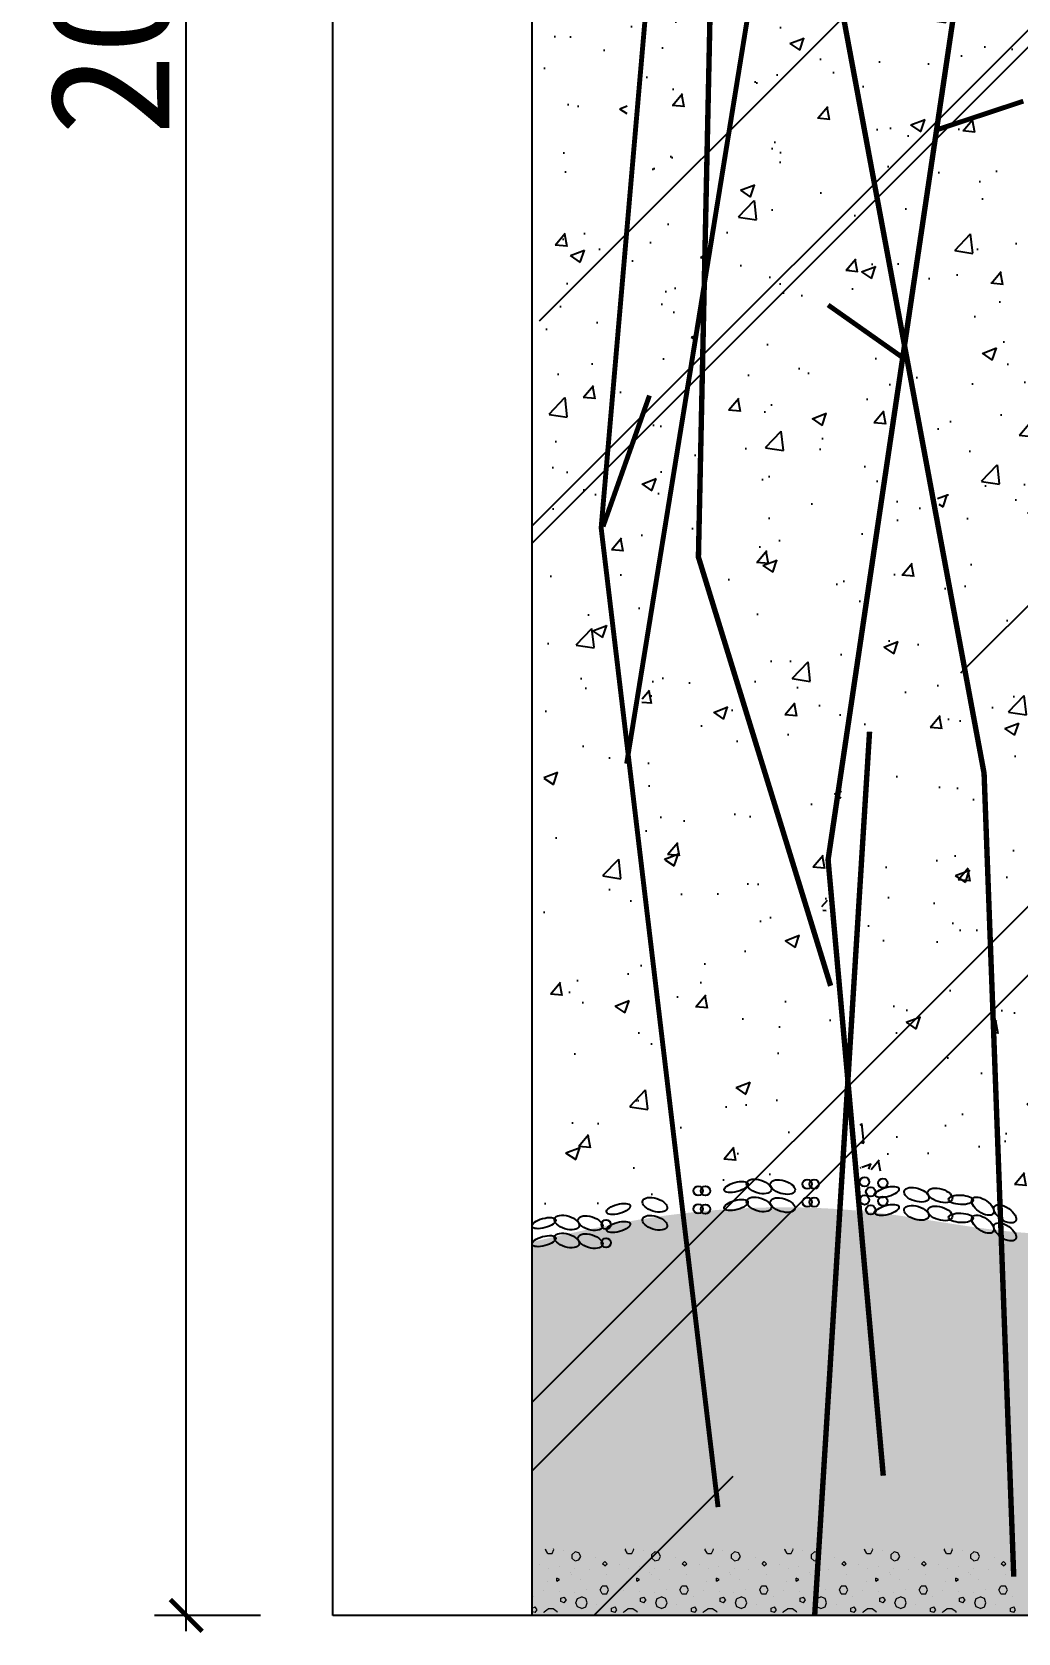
# Model space of a CAD drawing. Header units: millimetres. Extents: x 71641 to 191108, y -23091 to 29972.
# Drawn here: x 84699 to 85318, y -14199 to -13195 of the extents above; entities that cross this region are included whole.
import ezdxf

# ---------------------------------------------------------------- set-up
doc = ezdxf.new("R2010")
doc.units = ezdxf.units.MM
doc.layers.add('8', color=8, linetype='Continuous', lineweight=0)
for name, color, linetype in [('LAYER3-02', 3, 'Continuous'), ('LAYER4-015', 4, 'Continuous'), ('TREE', 86, 'Continuous'), ('填充', 8, 'Continuous')]:
    doc.layers.add(name, color=color, linetype=linetype)
doc.styles.add('30', font='SimSun.ttf', dxfattribs={"height": 75})
doc.dimstyles.new('30', dxfattribs={"dimscale": 0, "dimtxt": 90, "dimasz": 20, "dimexe": 20, "dimexo": 20, "dimgap": 10, "dimtad": 1, "dimdec": 0, "dimzin": 0, "dimdsep": 46, "dimtxsty": '30', "dimblk": 'ARCHTICK', "dimcen": 20, "dimdle": 10, "dimclrd": 8, "dimclre": 8, "dimclrt": 2, "dimadec": 0, "dimazin": 0, "dimtfac": 1, "dimtdec": 0, "dimtmove": 2, "dimatfit": 3, "dimldrblk": 'DOT', "dimfxl": 0, "dimtolj": 2, "dimtzin": 0, "dimlwd": -1, "dimarcsym": 0})
pattern_1 = [(50, (0, -9085.08), (91.092334, -7.96954), [9.525, -104.775]), (355, (0, -9085.08), (-17.62141, 95.52832), [7.62, -83.82]), (100.451, (7.59, -9085.74), (73.47125, 87.55834), [8.095, -89.045]), (46.1842, (0, -9059.68), (135.53952, -21.02116), [14.2875, -157.1625]), (96.6356, (11.3, -9061.43), (118.70212, 123.71278), [12.1425, -133.5675]), (351.184, (0, -9059.68), (118.7023, 123.71256), [11.43, -125.73]), (21, (12.7, -9066.03), (75.80744, -51.13276), [9.525, -104.775]), (326, (12.7, -9066.03), (30.90101, 92.09398), [7.62, -83.82]), (71.4514, (19.02, -9070.29), (106.708245, 40.96143), [8.095, -89.045]), (37.5, (0, -9085.077), (1.544302, 42.27752), [0, -82.804, 0, -85.09, 0, -84.1375]), (7.5, (0, -9085.077), (33.409831, 50.090287), [0, -48.514, 0, -80.899, 0, -32.0675]), (327.5, (-28.32, -9085.077), (67.795298, -2.864372), [0, -31.75, 0, -99.06, 0, -131.445]), (317.5, (-41.02, -9085.077), (74.06459, 12.713246), [0, -41.275, 0, -65.786, 0, -93.345])]

# ---------------------------------------------------------------- blocks, each defined once
blk = doc.blocks.new('_ARCHTICK')
at = {"color": 0, "linetype": 'ByBlock', "const_width": 0.15}
blk.add_lwpolyline([(-0.5, -0.5), (0.5, 0.5)], dxfattribs=at)
blk = doc.blocks.new('*D449')
at = {"color": 8}
blk.add_line((84796.2, -14197.9), (84796.2, -12117.9), dxfattribs=at)
at = {"color": 8, "lineweight": -2}
for p, q in [((84842.7, -12127.9), (84776.2, -12127.9)), ((84842.7, -14187.9), (84776.2, -14187.9))]:
    blk.add_line(p, q, dxfattribs=at)
at = {"layer": 'Defpoints', "color": 0}
for p in [(84796.2, -12127.9), (84862.7, -12127.9), (84862.7, -14187.9)]:
    blk.add_point(p, dxfattribs=at)
at = {"color": 8, "xscale": 20, "yscale": 20, "zscale": 20}
for p, rotation in [((84796.2, -12127.9), 90), ((84796.2, -14187.9), 270)]:
    blk.add_blockref('_ARCHTICK', p, dxfattribs=dict(at, rotation=rotation))
at = {"color": 2, "insert": (84748.7, -13157.9), "char_height": 75, "attachment_point": 5, "rotation": 90, "style": '30'}
blk.add_mtext('\\A2;2060', dxfattribs=at)
blk = doc.blocks.new('_Dot')
at = {"color": 0, "linetype": 'ByBlock', "lineweight": -2}
blk.add_line((-0.5, 0), (-1, 0), dxfattribs=at)
at = {"color": 0, "linetype": 'ByBlock', "const_width": 0.5}
blk.add_lwpolyline([(-0.25, 0, 1), (0.25, 0, 1)], format="xyb", close=True, dxfattribs=at)
blk = doc.blocks.new('DOT')
at = {"color": 0, "linetype": 'ByBlock'}
blk.add_line((-0.5, 0), (-1, 0), dxfattribs=at)
at = {"color": 0, "linetype": 'ByBlock', "const_width": 0.5}
blk.add_lwpolyline([(-0.25, 0, 1), (0.25, 0, 1)], format="xyb", close=True, dxfattribs=at)

msp = doc.modelspace()

# ---------------------------------------------------------------- hatches: boundary and pattern name
h = msp.add_hatch()
h.set_pattern_fill('AR-RROOF', color=155, scale=15, angle=45, style=0)
h.set_pattern_definition([(45, (0, -9085.08), (323.2892, 862.1046), [5715, -762, 1905, -381]), (45, (223.6, -8592.06), (-627.72, 88.9045), [1143, -125.73, 2286, -285.75]), (45, (-94.3, -8721.38), (1220.4168, 1581.4231), [3048, -533.4, 1524, -381])])
h.paths.add_polyline_path([(85013, -12127.9), (85613, -12127.9), (85613, -14187.9), (85013, -14187.9)])
h = msp.add_hatch()
h.set_pattern_fill('AR-CONC', color=193, scale=0.5, style=0)
h.set_pattern_definition(pattern_1)
edge = h.paths.add_edge_path()
edge.add_line((85020.4, -13953.2), (85020.4, -12127.9))
edge.add_line((85020.4, -12127.9), (85613, -12127.9))
edge.add_line((85613, -12127.9), (85597.5, -13960.7))
edge.add_line((85597.5, -13960.7), (85555.9, -13904.1))
edge.add_line((85555.9, -13904.1), (85604.9, -13064.3))
edge.add_line((85604.9, -13064.3), (85582.7, -12949.4))
edge.add_line((85582.7, -12949.4), (85564.1, -12482.7))
edge.add_line((85564.1, -12482.7), (85534.5, -12545.7))
edge.add_line((85534.5, -12545.7), (85515.9, -12882.8))
edge.add_line((85515.9, -12882.8), (85504.8, -12745.7))
edge.add_line((85504.8, -12745.7), (85471.5, -12808.7))
edge.add_line((85471.5, -12808.7), (85501.1, -12986.5))
edge.add_line((85501.1, -12986.5), (85452.9, -13497.7))
edge.add_line((85452.9, -13497.7), (85486.3, -13875.5))
edge.add_line((85486.3, -13875.5), (85415.9, -13908.9))
edge.add_line((85415.9, -13908.9), (85460.3, -13008.7))
edge.add_line((85460.3, -13008.7), (85430.7, -12986.5))
edge.add_line((85430.7, -12986.5), (85415.9, -13349.5))
edge.add_line((85415.9, -13349.5), (85415.9, -13286.5))
edge.add_line((85415.9, -13286.5), (85397.3, -12905))
edge.add_line((85397.3, -12905), (85389.9, -12971.7))
edge.add_line((85389.9, -12971.7), (85378.8, -13934.8))
edge.add_line((85378.8, -13934.8), (85360.2, -13934.8))
edge.add_line((85360.2, -13934.8), (85349.1, -13786.6))
edge.add_line((85349.1, -13786.6), (85330.6, -13838.5))
edge.add_line((85330.6, -13838.5), (85363.9, -13927.4))
edge.add_line((85363.9, -13927.4), (85297.2, -13927.4))
edge.add_line((85297.2, -13927.4), (85308.3, -13649.6))
edge.add_line((85308.3, -13649.6), (85249, -13416.2))
edge.add_line((85249, -13416.2), (85267.6, -13253.2))
edge.add_line((85267.6, -13253.2), (85345.4, -13242.1))
edge.add_line((85345.4, -13242.1), (85319.5, -13212.5))
edge.add_line((85319.5, -13212.5), (85278.7, -13231))
edge.add_line((85278.7, -13231), (85308.3, -12968))
edge.add_line((85308.3, -12968), (85375.1, -12801.3))
edge.add_line((85375.1, -12801.3), (85445.5, -12553.1))
edge.add_line((85445.5, -12553.1), (85456.6, -12464.2))
edge.add_line((85456.6, -12464.2), (85449.2, -12423.4))
edge.add_line((85449.2, -12423.4), (85404.7, -12442))
edge.add_line((85404.7, -12442), (85375.1, -12397.5))
edge.add_line((85375.1, -12397.5), (85378.8, -12316))
edge.add_line((85378.8, -12316), (85330.6, -12327.1))
edge.add_line((85330.6, -12327.1), (85338, -12445.7))
edge.add_line((85338, -12445.7), (85412.1, -12542))
edge.add_line((85412.1, -12542), (85323.2, -12897.6))
edge.add_line((85323.2, -12897.6), (85297.2, -12912.4))
edge.add_line((85297.2, -12912.4), (85304.6, -12549.4))
edge.add_line((85304.6, -12549.4), (85245.3, -12419.7))
edge.add_line((85245.3, -12419.7), (85289.8, -12260.4))
edge.add_line((85289.8, -12260.4), (85267.6, -12160.4))
edge.add_line((85267.6, -12160.4), (85230.5, -12219.7))
edge.add_line((85230.5, -12219.7), (85234.2, -12353.1))
edge.add_line((85234.2, -12353.1), (85182.3, -12475.3))
edge.add_line((85182.3, -12475.3), (85282.4, -12608.7))
edge.add_line((85282.4, -12608.7), (85286.1, -12823.5))
edge.add_line((85286.1, -12823.5), (85204.5, -12790.2))
edge.add_line((85204.5, -12790.2), (85204.5, -12697.6))
edge.add_line((85204.5, -12697.6), (85204.5, -12649.4))
edge.add_line((85204.5, -12649.4), (85171.2, -12690.1))
edge.add_line((85171.2, -12690.1), (85174.9, -12775.3))
edge.add_line((85174.9, -12775.3), (85171.2, -12701.3))
edge.add_line((85171.2, -12701.3), (85167.5, -12586.4))
edge.add_line((85167.5, -12586.4), (85163.8, -12460.5))
edge.add_line((85163.8, -12460.5), (85148.9, -12460.5))
edge.add_line((85148.9, -12460.5), (85115.6, -12512.3))
edge.add_line((85115.6, -12512.3), (85115.6, -12571.6))
edge.add_line((85115.6, -12571.6), (85100.7, -12527.2))
edge.add_line((85100.7, -12527.2), (85085.9, -12486.4))
edge.add_line((85085.9, -12486.4), (85085.9, -12442))
edge.add_line((85085.9, -12442), (85052.5, -12438.3))
edge.add_line((85052.5, -12438.3), (85067.4, -12571.6))
edge.add_line((85067.4, -12571.6), (85134.1, -12660.5))
edge.add_line((85134.1, -12660.5), (85111.8, -12708.7))
edge.add_line((85111.8, -12708.7), (85089.6, -12738.3))
edge.add_line((85089.6, -12738.3), (85104.4, -12779.1))
edge.add_line((85104.4, -12779.1), (85104.4, -12819.8))
edge.add_line((85104.4, -12819.8), (85063.7, -12771.6))
edge.add_line((85063.7, -12771.6), (85048.8, -12771.6))
edge.add_line((85048.8, -12771.6), (85067.4, -12834.6))
edge.add_line((85067.4, -12834.6), (85093.3, -12949.4))
edge.add_line((85093.3, -12949.4), (85056.2, -13475.5))
edge.add_line((85056.2, -13475.5), (85097, -13923.7))
edge.add_line((85097, -13923.7), (85029.1, -13948.7))
h = msp.add_hatch()
h.set_pattern_fill('AR-CONC', color=193, scale=0.5, style=0)
h.set_pattern_definition(pattern_1)
h.paths.add_polyline_path([(85248.1, -13369.1), (85176.7, -13022.4), (85186.9, -12939.5), (85229, -12931.9), (85241.8, -12929.3), (85235.4, -12922.9), (85193.3, -12937), (85216.3, -12787.6), (85287.7, -12887.1), (85286.4, -13092.6)])
h = msp.add_hatch()
h.set_pattern_fill('AR-CONC', color=193, scale=0.5, style=0)
h.set_pattern_definition(pattern_1)
edge = h.paths.add_edge_path()
edge.add_line((85129.9, -13286), (85134, -13022.7))
edge.add_line((85134, -13022.7), (85113.7, -12927.5))
edge.add_line((85113.7, -12927.5), (85118.8, -12837.4))
edge.add_line((85118.8, -12837.4), (85149.2, -12798.9))
edge.add_line((85149.2, -12798.9), (85157.3, -12950.8))
edge.add_line((85157.3, -12950.8), (85171.5, -13015.6))
edge.add_line((85171.5, -13015.6), (85130.1, -13272.8))
h = msp.add_hatch()
h.set_pattern_fill('AR-CONC', color=193, scale=0.5, style=0)
h.set_pattern_definition(pattern_1)
h.paths.add_polyline_path([(85056.3, -13447.4), (85108.2, -12980.6), (85123, -13012.1), (85119.3, -13357.2), (85074.8, -13616.5), (85054.4, -13501.7), (85085.9, -13416.5), (85066.7, -13447.9)])
h = msp.add_hatch()
h.set_pattern_fill('AR-CONC', color=193, scale=0.5, style=0)
h.set_pattern_definition(pattern_1)
h.paths.add_polyline_path([(85196.9, -13750.3), (85124.5, -13531.3), (85127.5, -13350.7), (85178, -13036.7), (85241.5, -13386.3), (85234.6, -13386.3), (85198.9, -13359.6), (85195.9, -13369.5), (85241.5, -13402.2)])
h = msp.add_hatch()
h.set_pattern_fill('AR-CONC', color=193, scale=0.5, style=0)
h.set_pattern_definition(pattern_1)
edge = h.paths.add_edge_path()
edge.add_line((85219.7, -13907.1), (85217.7, -13852.6))
edge.add_line((85217.7, -13852.6), (85227.6, -13633.7))
edge.add_line((85227.6, -13633.7), (85214.7, -13631.7))
edge.add_line((85214.7, -13631.7), (85250.4, -13417.8))
edge.add_line((85250.4, -13417.8), (85294, -13665.4))
edge.add_line((85294, -13665.4), (85299, -13919.9))
edge.add_line((85299, -13919.9), (85217.7, -13907.1))
h = msp.add_hatch()
h.set_pattern_fill('AR-CONC', color=191, scale=0.5, style=0)
h.set_pattern_definition(pattern_1)
h.paths.add_polyline_path([(85090.1, -13747.1), (85075.8, -13648.3), (85115.9, -13425.6), (85117.3, -13433.2), (85113.5, -13522.5), (85142.2, -13614.7), (85154.1, -13674.4), (85159.9, -13680.6), (85125.5, -13687.3), (85169.9, -13698.9), (85175.2, -13739), (85146, -13727.5), (85119.7, -13730.9), (85094.9, -13745.7)])
h = msp.add_hatch()
h.set_pattern_fill('AR-CONC', color=193, scale=0.5, style=0)
h.set_pattern_definition(pattern_1)
edge = h.paths.add_edge_path()
edge.add_line((85107.4, -13912.2), (85095, -13716))
edge.add_line((85095, -13716), (85144.8, -13663.1))
edge.add_line((85144.8, -13663.1), (85204.1, -13825))
edge.add_line((85204.1, -13825), (85188.5, -13906))
edge.add_line((85188.5, -13906), (85108, -13932))
h = msp.add_hatch()
h.set_pattern_fill('AR-SAND', color=124, scale=0.3, angle=45, style=0)
h.set_pattern_definition([(82.5, (0, -9085.077), (-10.7214405, 10.0426047), [0, -11.5824, 0, -12.954, 0, -12.3825]), (52.5, (0, -9085.077), (-5.670328, 24.7419855), [0, -6.2484, 0, -10.4394, 0, -4.0005]), (12.5, (-6.627, -9091.704), (16.7489948, 16.8099694), [0, -3.81, 0, -13.716, 0, -17.907]), (2.5, (-6.627, -9091.704), (11.4684333, 20.9265234), [0, -1.905, 0, -8.9916, 0, -10.287])])
edge = h.paths.add_edge_path()
edge.add_line((85013, -14187.9), (85130.2, -14187.9))
edge.add_line((85130.2, -14187.9), (85102.9, -13936.4))
edge.add_spline(control_points=[(85102.9, -13936.4), (85098.4, -13936.9), (85068.2, -13941.2), (85038.3, -13947.9), (85013, -13953.7)], knot_values=[9.350853, 9.350853, 9.350853, 9.350853, 23.114277, 101.028801, 101.028801, 101.028801, 101.028801], degree=3, periodic=0)
edge.add_line((85013, -13953.7), (85013, -14187.9))
edge = h.paths.add_edge_path()
edge.add_line((85130.2, -14187.9), (85190.2, -14187.9))
edge.add_line((85190.2, -14187.9), (85206, -13933.2))
edge.add_spline(control_points=[(85206, -13933.2), (85171.4, -13930.8), (85137, -13932), (85102.9, -13936.4)], knot_values=[101.028801, 101.028801, 101.028801, 101.028801, 204.150581, 204.150581, 204.150581, 204.150581], degree=3, periodic=0)
edge.add_line((85102.9, -13936.4), (85130.2, -14187.9))
edge = h.paths.add_edge_path()
edge.add_spline(control_points=[(85207.6, -13933.3), (85207.1, -13933.3), (85206.6, -13933.2), (85206, -13933.2)], knot_values=[204.150581, 204.150581, 204.150581, 204.150581, 205.731062, 205.731062, 205.731062, 205.731062], degree=3, periodic=0)
edge.add_line((85206, -13933.2), (85190.2, -14187.9))
edge.add_line((85190.2, -14187.9), (85218.1, -14187.9))
edge.add_line((85218.1, -14187.9), (85207.6, -13933.3))
edge = h.paths.add_edge_path()
edge.add_line((85218.1, -14187.9), (85334.4, -14187.9))
edge.add_line((85334.4, -14187.9), (85317.1, -13947.6))
edge.add_spline(control_points=[(85317.1, -13947.6), (85288.5, -13945.2), (85251.9, -13937.4), (85215.3, -13933.9), (85207.6, -13933.3)], knot_values=[205.731062, 205.731062, 205.731062, 205.731062, 291.581507, 314.637827, 314.637827, 314.637827, 314.637827], degree=3, periodic=0)
edge.add_line((85207.6, -13933.3), (85218.1, -14187.9))
edge = h.paths.add_edge_path()
edge.add_spline(control_points=[(85409.2, -13935), (85405.1, -13936.8), (85374.7, -13948.9), (85343.9, -13949.9), (85317.1, -13947.6)], knot_values=[314.637827, 314.637827, 314.637827, 314.637827, 327.386613, 407.509402, 407.509402, 407.509402, 407.509402], degree=3, periodic=0)
edge.add_line((85317.1, -13947.6), (85334.4, -14187.9))
edge.add_line((85334.4, -14187.9), (85400.1, -14187.9))
edge.add_line((85400.1, -14187.9), (85409.2, -13935))
edge = h.paths.add_edge_path()
edge.add_spline(control_points=[(85412.6, -13933.5), (85411.5, -13934), (85410.3, -13934.5), (85409.2, -13935)], knot_values=[407.509402, 407.509402, 407.509402, 407.509402, 410.917254, 410.917254, 410.917254, 410.917254], degree=3, periodic=0)
edge.add_line((85409.2, -13935), (85400.1, -14187.9))
edge.add_line((85400.1, -14187.9), (85421, -14187.9))
edge.add_line((85421, -14187.9), (85412.6, -13933.5))
edge = h.paths.add_edge_path()
edge.add_line((85421, -14187.9), (85547.6, -14187.9))
edge.add_line((85547.6, -14187.9), (85515.9, -13894.7))
edge.add_spline(control_points=[(85515.9, -13894.7), (85514, -13894.4), (85482.8, -13891.4), (85447.1, -13917.8), (85412.6, -13933.5)], knot_values=[410.917254, 410.917254, 410.917254, 410.917254, 417.670403, 523.928651, 523.928651, 523.928651, 523.928651], degree=3, periodic=0)
edge.add_line((85412.6, -13933.5), (85421, -14187.9))
edge = h.paths.add_edge_path()
edge.add_spline(control_points=[(85575.6, -13937.2), (85557, -13914.8), (85537.4, -13897.9), (85515.9, -13894.7)], knot_values=[523.928651, 523.928651, 523.928651, 523.928651, 602.721017, 602.721017, 602.721017, 602.721017], degree=3, periodic=0)
edge.add_line((85515.9, -13894.7), (85547.6, -14187.9))
edge.add_line((85547.6, -14187.9), (85563.9, -14187.9))
edge.add_line((85563.9, -14187.9), (85575.6, -13937.2))
edge = h.paths.add_edge_path()
edge.add_line((85563.9, -14187.9), (85613, -14187.9))
edge.add_line((85613, -14187.9), (85613, -13987.9))
edge.add_spline(control_points=[(85613, -13987.9), (85600.7, -13970.1), (85588.3, -13952.4), (85575.6, -13937.2)], knot_values=[602.721017, 602.721017, 602.721017, 602.721017, 656.240786, 656.240786, 656.240786, 656.240786], degree=3, periodic=0)
edge.add_line((85575.6, -13937.2), (85563.9, -14187.9))

# ---------------------------------------------------------------- linework, layer by layer
for p, q in [((84888, -14187.9), (84888, -11387.9)), ((85013, -14187.9), (85013, -12127.9)), ((85738, -14187.9), (84888, -14187.9))]:
    msp.add_line(p, q)
msp.add_lwpolyline([(85013, -12127.9), (85613, -12127.9), (85613, -14187.9), (85013, -14187.9)], close=True)
at = {"layer": '8'}
for p, q in [((85021.4, -14146.7), (85021.7, -14146.2)), ((85022.9, -14149.1), (85021.4, -14146.7)), ((85025.5, -14149.1), (85026.7, -14146.7)), ((85026.7, -14146.7), (85026.4, -14146.2)), ((85071.4, -14146.7), (85071.7, -14146.2)), ((85072.9, -14149.1), (85071.4, -14146.7)), ((85075.5, -14149.1), (85076.7, -14146.7)), ((85076.7, -14146.7), (85076.4, -14146.2)), ((85121.4, -14146.7), (85121.7, -14146.2)), ((85122.9, -14149.1), (85121.4, -14146.7)), ((85125.5, -14149.1), (85126.7, -14146.7)), ((85126.7, -14146.7), (85126.4, -14146.2)), ((85171.4, -14146.7), (85171.7, -14146.2)), ((85172.9, -14149.1), (85171.4, -14146.7)), ((85175.5, -14149.1), (85176.7, -14146.7)), ((85176.7, -14146.7), (85176.4, -14146.2)), ((85221.4, -14146.7), (85221.7, -14146.2)), ((85222.9, -14149.1), (85221.4, -14146.7)), ((85225.5, -14149.1), (85226.7, -14146.7)), ((85226.7, -14146.7), (85226.4, -14146.2)), ((85271.4, -14146.7), (85271.7, -14146.2)), ((85272.9, -14149.1), (85271.4, -14146.7)), ((85275.5, -14149.1), (85276.7, -14146.7)), ((85276.7, -14146.7), (85276.4, -14146.2)), ((85017.9, -14155.7), (85017.9, -14155.7)), ((85022.9, -14149.1), (85025.5, -14149.1)), ((85032.6, -14147.4), (85032.6, -14147.4)), ((85039.9, -14153.8), (85038, -14152.1)), ((85038.1, -14149.8), (85040, -14148.1)), ((85038.1, -14152.2), (85038.1, -14149.8)), ((85042.4, -14148.6), (85040, -14148.1)), ((85040, -14153.8), (85042.4, -14153.1)), ((85043.6, -14151), (85042.4, -14148.6)), ((85042.4, -14153.1), (85043.6, -14151)), ((85052.9, -14151.4), (85052.9, -14151.4)), ((85057.2, -14155.5), (85058.6, -14154.1)), ((85058.6, -14156.9), (85057.2, -14155.5)), ((85060, -14155.5), (85058.6, -14154.1)), ((85058.6, -14156.9), (85060, -14155.5)), ((85067.9, -14155.7), (85067.9, -14155.7)), ((85072.9, -14149.1), (85075.5, -14149.1)), ((85082.6, -14147.4), (85082.6, -14147.4)), ((85089.9, -14153.8), (85088, -14152.1)), ((85088.1, -14149.8), (85090, -14148.1)), ((85088.1, -14152.2), (85088.1, -14149.8)), ((85092.4, -14148.6), (85090, -14148.1)), ((85090, -14153.8), (85092.4, -14153.1)), ((85093.6, -14151), (85092.4, -14148.6)), ((85092.4, -14153.1), (85093.6, -14151)), ((85102.9, -14151.4), (85102.9, -14151.4)), ((85107.2, -14155.5), (85108.6, -14154.1)), ((85108.6, -14156.9), (85107.2, -14155.5)), ((85110, -14155.5), (85108.6, -14154.1)), ((85108.6, -14156.9), (85110, -14155.5)), ((85117.9, -14155.7), (85117.9, -14155.7)), ((85122.9, -14149.1), (85125.5, -14149.1)), ((85132.6, -14147.4), (85132.6, -14147.4)), ((85139.9, -14153.8), (85138, -14152.1)), ((85138.1, -14149.8), (85140, -14148.1)), ((85138.1, -14152.2), (85138.1, -14149.8)), ((85142.4, -14148.6), (85140, -14148.1)), ((85140, -14153.8), (85142.4, -14153.1)), ((85143.6, -14151), (85142.4, -14148.6)), ((85142.4, -14153.1), (85143.6, -14151)), ((85152.9, -14151.4), (85152.9, -14151.4)), ((85157.2, -14155.5), (85158.6, -14154.1)), ((85158.6, -14156.9), (85157.2, -14155.5)), ((85160, -14155.5), (85158.6, -14154.1)), ((85158.6, -14156.9), (85160, -14155.5)), ((85167.9, -14155.7), (85167.9, -14155.7)), ((85172.9, -14149.1), (85175.5, -14149.1)), ((85182.6, -14147.4), (85182.6, -14147.4)), ((85189.9, -14153.8), (85188, -14152.1)), ((85188.1, -14149.8), (85190, -14148.1)), ((85188.1, -14152.2), (85188.1, -14149.8)), ((85192.4, -14148.6), (85190, -14148.1)), ((85190, -14153.8), (85192.4, -14153.1)), ((85193.6, -14151), (85192.4, -14148.6)), ((85192.4, -14153.1), (85193.6, -14151)), ((85202.9, -14151.4), (85202.9, -14151.4)), ((85207.2, -14155.5), (85208.6, -14154.1)), ((85208.6, -14156.9), (85207.2, -14155.5)), ((85210, -14155.5), (85208.6, -14154.1)), ((85208.6, -14156.9), (85210, -14155.5)), ((85217.9, -14155.7), (85217.9, -14155.7)), ((85222.9, -14149.1), (85225.5, -14149.1)), ((85232.6, -14147.4), (85232.6, -14147.4)), ((85239.9, -14153.8), (85238, -14152.1)), ((85238.1, -14149.8), (85240, -14148.1)), ((85238.1, -14152.2), (85238.1, -14149.8)), ((85242.4, -14148.6), (85240, -14148.1)), ((85240, -14153.8), (85242.4, -14153.1)), ((85243.6, -14151), (85242.4, -14148.6)), ((85242.4, -14153.1), (85243.6, -14151)), ((85252.9, -14151.4), (85252.9, -14151.4)), ((85257.2, -14155.5), (85258.6, -14154.1)), ((85258.6, -14156.9), (85257.2, -14155.5)), ((85260, -14155.5), (85258.6, -14154.1)), ((85258.6, -14156.9), (85260, -14155.5)), ((85267.9, -14155.7), (85267.9, -14155.7)), ((85272.9, -14149.1), (85275.5, -14149.1)), ((85282.6, -14147.4), (85282.6, -14147.4)), ((85289.9, -14153.8), (85288, -14152.1)), ((85288.1, -14149.8), (85290, -14148.1)), ((85288.1, -14152.2), (85288.1, -14149.8)), ((85292.4, -14148.6), (85290, -14148.1)), ((85290, -14153.8), (85292.4, -14153.1)), ((85293.6, -14151), (85292.4, -14148.6)), ((85292.4, -14153.1), (85293.6, -14151)), ((85302.9, -14151.4), (85302.9, -14151.4)), ((85307.2, -14155.5), (85308.6, -14154.1)), ((85308.6, -14156.9), (85307.2, -14155.5)), ((85310, -14155.5), (85308.6, -14154.1)), ((85308.6, -14156.9), (85310, -14155.5)), ((85022.4, -14166.4), (85022.4, -14166.4)), ((85023.6, -14158.2), (85023.6, -14158.2)), ((85030.3, -14165.5), (85028.6, -14164.5)), ((85028.6, -14166.4), (85028.6, -14164.5)), ((85028.6, -14166.4), (85030.3, -14165.5)), ((85030.1, -14157.4), (85030.1, -14157.4)), ((85036.9, -14161.2), (85036.9, -14161.2)), ((85037.6, -14162.4), (85037.6, -14162.4)), ((85039.9, -14158.7), (85039.9, -14158.7)), ((85043.1, -14165.2), (85043.1, -14165.2)), ((85048.9, -14159.4), (85048.9, -14159.4)), ((85059.9, -14162.2), (85059.9, -14162.2)), ((85072.4, -14166.4), (85072.4, -14166.4)), ((85073.6, -14158.2), (85073.6, -14158.2)), ((85080.3, -14165.5), (85078.6, -14164.5)), ((85078.6, -14166.4), (85078.6, -14164.5)), ((85078.6, -14166.4), (85080.3, -14165.5)), ((85080.1, -14157.4), (85080.1, -14157.4)), ((85086.9, -14161.2), (85086.9, -14161.2)), ((85087.6, -14162.4), (85087.6, -14162.4)), ((85089.9, -14158.7), (85089.9, -14158.7)), ((85093.1, -14165.2), (85093.1, -14165.2)), ((85098.9, -14159.4), (85098.9, -14159.4)), ((85109.9, -14162.2), (85109.9, -14162.2)), ((85122.4, -14166.4), (85122.4, -14166.4)), ((85123.6, -14158.2), (85123.6, -14158.2)), ((85130.3, -14165.5), (85128.6, -14164.5)), ((85128.6, -14166.4), (85128.6, -14164.5)), ((85128.6, -14166.4), (85130.3, -14165.5)), ((85130.1, -14157.4), (85130.1, -14157.4)), ((85136.9, -14161.2), (85136.9, -14161.2)), ((85137.6, -14162.4), (85137.6, -14162.4)), ((85139.9, -14158.7), (85139.9, -14158.7)), ((85143.1, -14165.2), (85143.1, -14165.2)), ((85148.9, -14159.4), (85148.9, -14159.4)), ((85159.9, -14162.2), (85159.9, -14162.2)), ((85172.4, -14166.4), (85172.4, -14166.4)), ((85173.6, -14158.2), (85173.6, -14158.2)), ((85180.3, -14165.5), (85178.6, -14164.5)), ((85178.6, -14166.4), (85178.6, -14164.5)), ((85178.6, -14166.4), (85180.3, -14165.5)), ((85180.1, -14157.4), (85180.1, -14157.4)), ((85186.9, -14161.2), (85186.9, -14161.2)), ((85187.6, -14162.4), (85187.6, -14162.4)), ((85189.9, -14158.7), (85189.9, -14158.7)), ((85193.1, -14165.2), (85193.1, -14165.2)), ((85198.9, -14159.4), (85198.9, -14159.4)), ((85209.9, -14162.2), (85209.9, -14162.2)), ((85222.4, -14166.4), (85222.4, -14166.4)), ((85223.6, -14158.2), (85223.6, -14158.2)), ((85230.3, -14165.5), (85228.6, -14164.5)), ((85228.6, -14166.4), (85228.6, -14164.5)), ((85228.6, -14166.4), (85230.3, -14165.5)), ((85230.1, -14157.4), (85230.1, -14157.4)), ((85236.9, -14161.2), (85236.9, -14161.2)), ((85237.6, -14162.4), (85237.6, -14162.4)), ((85239.9, -14158.7), (85239.9, -14158.7)), ((85243.1, -14165.2), (85243.1, -14165.2)), ((85248.9, -14159.4), (85248.9, -14159.4)), ((85259.9, -14162.2), (85259.9, -14162.2)), ((85272.4, -14166.4), (85272.4, -14166.4)), ((85273.6, -14158.2), (85273.6, -14158.2)), ((85280.3, -14165.5), (85278.6, -14164.5)), ((85278.6, -14166.4), (85278.6, -14164.5)), ((85278.6, -14166.4), (85280.3, -14165.5)), ((85280.1, -14157.4), (85280.1, -14157.4)), ((85286.9, -14161.2), (85286.9, -14161.2)), ((85287.6, -14162.4), (85287.6, -14162.4)), ((85289.9, -14158.7), (85289.9, -14158.7)), ((85293.1, -14165.2), (85293.1, -14165.2)), ((85298.9, -14159.4), (85298.9, -14159.4)), ((85309.9, -14162.2), (85309.9, -14162.2)), ((85014.1, -14175.9), (85014.1, -14175.9)), ((85020.4, -14172.4), (85020.4, -14172.4)), ((85030.4, -14172.7), (85030.4, -14172.7)), ((85031, -14177.2), (85033.1, -14176.4)), ((85034.5, -14178.1), (85033.1, -14176.4)), ((85039.6, -14173.7), (85039.6, -14173.7)), ((85041.5, -14177.4), (85044.1, -14176.2)), ((85046.7, -14177.4), (85044, -14176.2)), ((85047.1, -14171.7), (85047.1, -14171.7)), ((85055.7, -14171.9), (85056.9, -14169.5)), ((85056.9, -14174.3), (85055.7, -14171.9)), ((85059.8, -14169.5), (85056.9, -14169.5)), ((85056.9, -14174.3), (85059.8, -14174.3)), ((85061, -14171.9), (85059.8, -14169.5)), ((85059.8, -14174.3), (85061, -14171.9)), ((85064.1, -14175.9), (85064.1, -14175.9)), ((85070.4, -14172.4), (85070.4, -14172.4)), ((85080.4, -14172.7), (85080.4, -14172.7)), ((85081, -14177.2), (85083.1, -14176.4)), ((85084.5, -14178.1), (85083.1, -14176.4)), ((85089.6, -14173.7), (85089.6, -14173.7)), ((85091.5, -14177.4), (85094.1, -14176.2)), ((85096.7, -14177.4), (85094, -14176.2)), ((85097.1, -14171.7), (85097.1, -14171.7)), ((85105.7, -14171.9), (85106.9, -14169.5)), ((85106.9, -14174.3), (85105.7, -14171.9)), ((85109.8, -14169.5), (85106.9, -14169.5)), ((85106.9, -14174.3), (85109.8, -14174.3)), ((85111, -14171.9), (85109.8, -14169.5)), ((85109.8, -14174.3), (85111, -14171.9)), ((85114.1, -14175.9), (85114.1, -14175.9)), ((85120.4, -14172.4), (85120.4, -14172.4)), ((85130.4, -14172.7), (85130.4, -14172.7)), ((85131, -14177.2), (85133.1, -14176.4)), ((85134.5, -14178.1), (85133.1, -14176.4)), ((85139.6, -14173.7), (85139.6, -14173.7)), ((85141.5, -14177.4), (85144.1, -14176.2)), ((85146.7, -14177.4), (85144, -14176.2)), ((85147.1, -14171.7), (85147.1, -14171.7)), ((85155.7, -14171.9), (85156.9, -14169.5)), ((85156.9, -14174.3), (85155.7, -14171.9)), ((85159.8, -14169.5), (85156.9, -14169.5)), ((85156.9, -14174.3), (85159.8, -14174.3)), ((85161, -14171.9), (85159.8, -14169.5)), ((85159.8, -14174.3), (85161, -14171.9)), ((85164.1, -14175.9), (85164.1, -14175.9)), ((85170.4, -14172.4), (85170.4, -14172.4)), ((85180.4, -14172.7), (85180.4, -14172.7)), ((85181, -14177.2), (85183.1, -14176.4)), ((85184.5, -14178.1), (85183.1, -14176.4)), ((85189.6, -14173.7), (85189.6, -14173.7)), ((85191.5, -14177.4), (85194.1, -14176.2)), ((85196.7, -14177.4), (85194, -14176.2)), ((85197.1, -14171.7), (85197.1, -14171.7)), ((85205.7, -14171.9), (85206.9, -14169.5)), ((85206.9, -14174.3), (85205.7, -14171.9)), ((85209.8, -14169.5), (85206.9, -14169.5)), ((85206.9, -14174.3), (85209.8, -14174.3)), ((85211, -14171.9), (85209.8, -14169.5)), ((85209.8, -14174.3), (85211, -14171.9)), ((85214.1, -14175.9), (85214.1, -14175.9)), ((85220.4, -14172.4), (85220.4, -14172.4)), ((85230.4, -14172.7), (85230.4, -14172.7)), ((85231, -14177.2), (85233.1, -14176.4)), ((85234.5, -14178.1), (85233.1, -14176.4)), ((85239.6, -14173.7), (85239.6, -14173.7)), ((85241.5, -14177.4), (85244.1, -14176.2)), ((85246.7, -14177.4), (85244, -14176.2)), ((85247.1, -14171.7), (85247.1, -14171.7)), ((85255.7, -14171.9), (85256.9, -14169.5)), ((85256.9, -14174.3), (85255.7, -14171.9)), ((85259.8, -14169.5), (85256.9, -14169.5)), ((85256.9, -14174.3), (85259.8, -14174.3)), ((85261, -14171.9), (85259.8, -14169.5)), ((85259.8, -14174.3), (85261, -14171.9)), ((85264.1, -14175.9), (85264.1, -14175.9)), ((85270.4, -14172.4), (85270.4, -14172.4)), ((85280.4, -14172.7), (85280.4, -14172.7)), ((85281, -14177.2), (85283.1, -14176.4)), ((85284.5, -14178.1), (85283.1, -14176.4)), ((85289.6, -14173.7), (85289.6, -14173.7)), ((85291.5, -14177.4), (85294.1, -14176.2)), ((85296.7, -14177.4), (85294, -14176.2)), ((85297.1, -14171.7), (85297.1, -14171.7)), ((85305.7, -14171.9), (85306.9, -14169.5)), ((85306.9, -14174.3), (85305.7, -14171.9)), ((85309.8, -14169.5), (85306.9, -14169.5)), ((85306.9, -14174.3), (85309.8, -14174.3)), ((85311, -14171.9), (85309.8, -14169.5)), ((85309.8, -14174.3), (85311, -14171.9)), ((85314.1, -14175.9), (85314.1, -14175.9)), ((85013.1, -14183.3), (85015, -14182.6)), ((85015, -14186.2), (85013.1, -14185.6)), ((85016.2, -14184.5), (85015, -14182.6)), ((85015, -14186.2), (85016.2, -14184.5)), ((85020.3, -14186.2), (85020.5, -14185.7)), ((85020.5, -14185.7), (85023.1, -14183.8)), ((85026.2, -14183.8), (85023.1, -14183.8)), ((85028.8, -14185.7), (85026.2, -14183.8)), ((85029, -14186.2), (85028.8, -14185.7)), ((85031, -14179.3), (85031, -14177.2)), ((85033.1, -14180), (85031, -14179.3)), ((85033.1, -14180), (85034.5, -14178.1)), ((85040.5, -14180), (85041.4, -14177.4)), ((85041.4, -14182.6), (85040.5, -14180)), ((85044.1, -14183.6), (85041.4, -14182.6)), ((85044.1, -14183.6), (85046.7, -14182.6)), ((85047.6, -14180), (85046.7, -14177.4)), ((85046.7, -14182.6), (85047.6, -14180)), ((85053.6, -14180.9), (85053.6, -14180.9)), ((85062.9, -14183.3), (85065, -14182.6)), ((85062.9, -14185.5), (85062.9, -14183.3)), ((85065, -14186.2), (85062.9, -14185.5)), ((85066.2, -14184.5), (85065, -14182.6)), ((85065, -14186.2), (85066.2, -14184.5)), ((85070.3, -14186.2), (85070.5, -14185.7)), ((85070.5, -14185.7), (85073.1, -14183.8)), ((85076.2, -14183.8), (85073.1, -14183.8)), ((85078.8, -14185.7), (85076.2, -14183.8)), ((85079, -14186.2), (85078.8, -14185.7)), ((85081, -14179.3), (85081, -14177.2)), ((85083.1, -14180), (85081, -14179.3)), ((85083.1, -14180), (85084.5, -14178.1)), ((85090.5, -14180), (85091.4, -14177.4)), ((85091.4, -14182.6), (85090.5, -14180)), ((85094.1, -14183.6), (85091.4, -14182.6)), ((85094.1, -14183.6), (85096.7, -14182.6)), ((85097.6, -14180), (85096.7, -14177.4)), ((85096.7, -14182.6), (85097.6, -14180)), ((85103.6, -14180.9), (85103.6, -14180.9)), ((85112.9, -14183.3), (85115, -14182.6)), ((85112.9, -14185.5), (85112.9, -14183.3)), ((85115, -14186.2), (85112.9, -14185.5)), ((85116.2, -14184.5), (85115, -14182.6)), ((85115, -14186.2), (85116.2, -14184.5)), ((85120.3, -14186.2), (85120.5, -14185.7)), ((85120.5, -14185.7), (85123.1, -14183.8)), ((85126.2, -14183.8), (85123.1, -14183.8)), ((85128.8, -14185.7), (85126.2, -14183.8)), ((85129, -14186.2), (85128.8, -14185.7)), ((85131, -14179.3), (85131, -14177.2)), ((85133.1, -14180), (85131, -14179.3)), ((85133.1, -14180), (85134.5, -14178.1)), ((85140.5, -14180), (85141.4, -14177.4)), ((85141.4, -14182.6), (85140.5, -14180)), ((85144.1, -14183.6), (85141.4, -14182.6)), ((85144.1, -14183.6), (85146.7, -14182.6)), ((85147.6, -14180), (85146.7, -14177.4)), ((85146.7, -14182.6), (85147.6, -14180)), ((85153.6, -14180.9), (85153.6, -14180.9)), ((85162.9, -14183.3), (85165, -14182.6)), ((85162.9, -14185.5), (85162.9, -14183.3)), ((85165, -14186.2), (85162.9, -14185.5)), ((85166.2, -14184.5), (85165, -14182.6)), ((85165, -14186.2), (85166.2, -14184.5)), ((85170.3, -14186.2), (85170.5, -14185.7)), ((85170.5, -14185.7), (85173.1, -14183.8)), ((85176.2, -14183.8), (85173.1, -14183.8)), ((85178.8, -14185.7), (85176.2, -14183.8)), ((85179, -14186.2), (85178.8, -14185.7)), ((85181, -14179.3), (85181, -14177.2)), ((85183.1, -14180), (85181, -14179.3)), ((85183.1, -14180), (85184.5, -14178.1)), ((85190.5, -14180), (85191.4, -14177.4)), ((85191.4, -14182.6), (85190.5, -14180)), ((85194.1, -14183.6), (85191.4, -14182.6)), ((85194.1, -14183.6), (85196.7, -14182.6)), ((85197.6, -14180), (85196.7, -14177.4)), ((85196.7, -14182.6), (85197.6, -14180)), ((85203.6, -14180.9), (85203.6, -14180.9)), ((85212.9, -14183.3), (85215, -14182.6)), ((85212.9, -14185.5), (85212.9, -14183.3)), ((85215, -14186.2), (85212.9, -14185.5)), ((85216.2, -14184.5), (85215, -14182.6)), ((85215, -14186.2), (85216.2, -14184.5)), ((85220.3, -14186.2), (85220.5, -14185.7)), ((85220.5, -14185.7), (85223.1, -14183.8)), ((85226.2, -14183.8), (85223.1, -14183.8)), ((85228.8, -14185.7), (85226.2, -14183.8)), ((85229, -14186.2), (85228.8, -14185.7)), ((85231, -14179.3), (85231, -14177.2)), ((85233.1, -14180), (85231, -14179.3)), ((85233.1, -14180), (85234.5, -14178.1)), ((85240.5, -14180), (85241.4, -14177.4)), ((85241.4, -14182.6), (85240.5, -14180)), ((85244.1, -14183.6), (85241.4, -14182.6)), ((85244.1, -14183.6), (85246.7, -14182.6)), ((85247.6, -14180), (85246.7, -14177.4)), ((85246.7, -14182.6), (85247.6, -14180)), ((85253.6, -14180.9), (85253.6, -14180.9)), ((85262.9, -14183.3), (85265, -14182.6)), ((85262.9, -14185.5), (85262.9, -14183.3)), ((85265, -14186.2), (85262.9, -14185.5)), ((85266.2, -14184.5), (85265, -14182.6)), ((85265, -14186.2), (85266.2, -14184.5)), ((85270.3, -14186.2), (85270.5, -14185.7)), ((85270.5, -14185.7), (85273.1, -14183.8)), ((85276.2, -14183.8), (85273.1, -14183.8)), ((85278.8, -14185.7), (85276.2, -14183.8)), ((85279, -14186.2), (85278.8, -14185.7)), ((85281, -14179.3), (85281, -14177.2)), ((85283.1, -14180), (85281, -14179.3)), ((85283.1, -14180), (85284.5, -14178.1)), ((85290.5, -14180), (85291.4, -14177.4)), ((85291.4, -14182.6), (85290.5, -14180)), ((85294.1, -14183.6), (85291.4, -14182.6)), ((85294.1, -14183.6), (85296.7, -14182.6)), ((85297.6, -14180), (85296.7, -14177.4)), ((85296.7, -14182.6), (85297.6, -14180)), ((85303.6, -14180.9), (85303.6, -14180.9)), ((85312.9, -14183.3), (85315, -14182.6)), ((85312.9, -14185.5), (85312.9, -14183.3)), ((85315, -14186.2), (85312.9, -14185.5)), ((85316.2, -14184.5), (85315, -14182.6)), ((85315, -14186.2), (85316.2, -14184.5))]:
    msp.add_line(p, q, dxfattribs=at)
at = {"layer": '8', "color": 62, "linetype": 'ByBlock'}
for points, const_width in [([(85233.2, -14100.3), (85198.6, -13714), (85290.6, -13094.8), (85290.6, -12583.9), (85209.3, -12448.4)], 3.39), ([(85315, -14163.6), (85296.4, -13659.8), (85161.1, -12932.1), (85128, -12475.5)], 3.39), ([(85129.6, -14120), (85056.3, -13505.9), (85140.9, -12526.2)], 3.08), ([(85072.3, -13653.8), (85214.9, -12773.3)], 3.08), ([(85200.2, -13793.1), (85117.3, -13524.2), (85128, -13023.5)], 3.39), ([(85266.6, -13256.3), (85321, -13238.3)], 3.08), ([(85245.4, -13399.1), (85198.6, -13366.1)], 3.08), ([(85057.5, -13505), (85086.6, -13422.9)], 3.08), ([(85224.6, -13633.7), (85190.2, -14187.9)], 3.39)]:
    msp.add_lwpolyline(points, dxfattribs=dict(at, const_width=const_width))
at = {"layer": 'LAYER3-02', "color": 2}
for centre in [(85185.5, -13917.4), (85117.2, -13921.6), (85185.5, -13928.7), (85117.2, -13933)]:
    msp.add_circle(centre, 2.94, dxfattribs=at)
for centre, major_axis, ratio in [((85170.1, -13919.3), (-7.68, 2.39), 0.51193), ((85170.1, -13930.6), (-7.68, 2.39), 0.51193), ((85268.8, -13924.5), (-7.68, 2.39), 0.51193), ((85268.8, -13935.8), (-7.68, 2.39), 0.51193), ((85309.5, -13936.1), (-6.6, 4.61), 0.51193), ((85020.4, -13941.9), (-7.42, -2.04), 0.383164), ((85049.5, -13941.9), (-7.68, 2.39), 0.51193), ((85309.5, -13947.4), (-6.6, 4.61), 0.51193), ((85020.4, -13953.2), (-7.42, -2.04), 0.383164), ((85049.5, -13953.2), (-7.68, 2.39), 0.51193)]:
    msp.add_ellipse(centre, major_axis=major_axis, ratio=ratio, dxfattribs=at)
at = {"layer": 'LAYER4-015', "color": 21}
for centre in [(85225.3, -13922.2), (85225.3, -13933.5)]:
    msp.add_circle(centre, 2.94, dxfattribs=at)
for centre in [(85090, -13930.4), (85090, -13941.7)]:
    msp.add_ellipse(centre, major_axis=(-7.68, 2.39), ratio=0.51193, dxfattribs=at)
at = {"layer": 'TREE', "color": 21}
for centre in [(85067.1, -13933), (85067.1, -13944.3)]:
    msp.add_ellipse(centre, major_axis=(-7.42, -2.04), ratio=0.383164, dxfattribs=at)
at = {"layer": '填充'}
for centre in [(85189.9, -13917.5), (85121.7, -13921.7), (85189.9, -13928.8), (85121.7, -13933.1), (85059.4, -13942.8), (85059.4, -13954.2)]:
    msp.add_circle(centre, 2.94, dxfattribs=at)
at = {"layer": '填充', "color": 122}
for centre in [(85221.5, -13916.1), (85233, -13916.8), (85221.5, -13927.4), (85233, -13928.1)]:
    msp.add_circle(centre, 2.94, dxfattribs=at)
for centre, major_axis in [((85140.9, -13919.3), (-7.42, -2.04)), ((85281.8, -13927.3), (-7.68, 0.31)), ((85140.9, -13930.6), (-7.42, -2.04)), ((85281.8, -13938.6), (-7.68, 0.31))]:
    msp.add_ellipse(centre, major_axis=major_axis, ratio=0.383164, dxfattribs=at)
at = {"layer": '填充'}
for centre, major_axis, ratio in [((85155.3, -13918.9), (-7.68, 2.39), 0.51193), ((85155.3, -13930.2), (-7.68, 2.39), 0.51193), ((85235.6, -13922.4), (-7.42, -2.04), 0.383164), ((85254, -13924.1), (-7.68, 2.39), 0.51193), ((85295.6, -13931.3), (-6.6, 4.61), 0.51193), ((85235.6, -13933.7), (-7.42, -2.04), 0.383164), ((85254, -13935.5), (-7.68, 2.39), 0.51193), ((85034.8, -13941.5), (-7.68, 2.39), 0.51193), ((85295.6, -13942.6), (-6.6, 4.61), 0.51193), ((85034.8, -13952.8), (-7.68, 2.39), 0.51193)]:
    msp.add_ellipse(centre, major_axis=major_axis, ratio=ratio, dxfattribs=at)

# ---------------------------------------------------------------- dimensions: what is measured, and where the dimension line sits
dim = msp.add_aligned_dim(p1=(84862.7, -14187.9), p2=(84862.7, -12127.9), distance=66.5, dimstyle='30', override={"dimscale": 1, "dimtxt": 75, "dimldrblk": 'DOT'})
dim.commit()
dim.dimension.update_dxf_attribs({"geometry": '*D449', "text_midpoint": (84748.7, -13157.9)})

doc.saveas('drawing.dxf')
